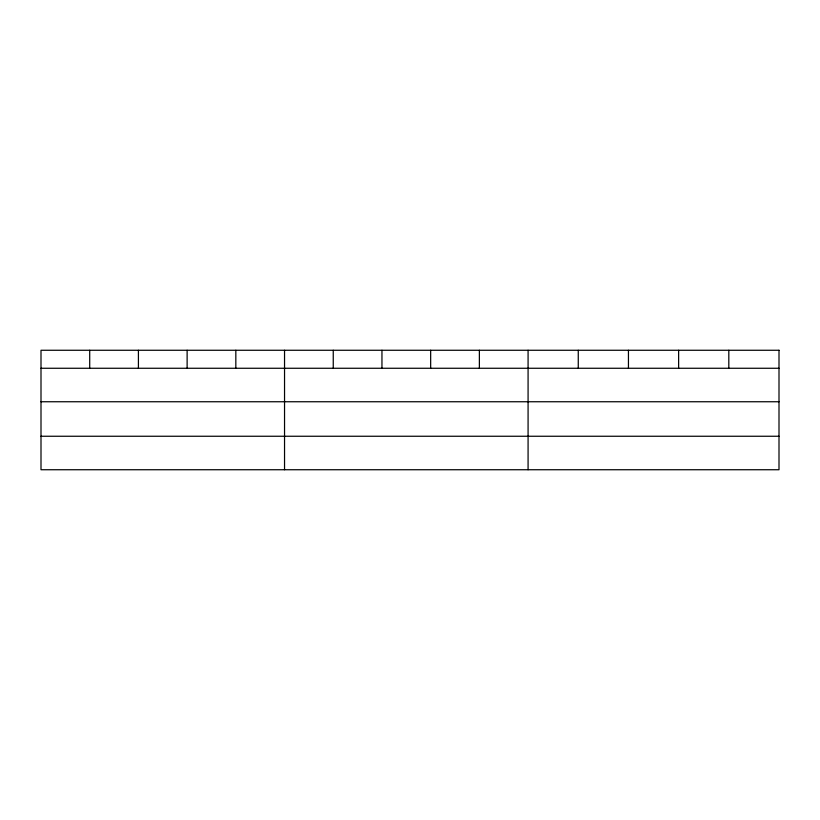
<?xml version="1.0" encoding="UTF-8"?>
<svg xmlns="http://www.w3.org/2000/svg" width="820" height="820" viewBox="0 0 820 820"><rect width="100%" height="100%" fill="white"/><g stroke="black" fill="none" stroke-linecap="round" stroke-linejoin="round"><path stroke-width="1.23" d="M41 368.262L779 368.262M41 401.749L779 401.749M41 436.25L779 436.25M728.816 350.263L728.816 368.262M678.632 350.263L678.632 368.262M628.448 350.263L628.448 368.262M578.264 350.263L578.264 368.262M528.08 350.263L528.08 469.737M479.372 350.263L479.372 368.262M430.664 350.263L430.664 368.262M381.956 350.263L381.956 368.262M333.248 350.263L333.248 368.262M284.54 350.263L284.54 469.737M235.832 350.263L235.832 368.262M187.124 350.263L187.124 368.262M138.416 350.263L138.416 368.262M89.708 350.263L89.708 368.262M779 350.263L41 350.263L41 469.737L779 469.737L779 350.263"/></g></svg>
